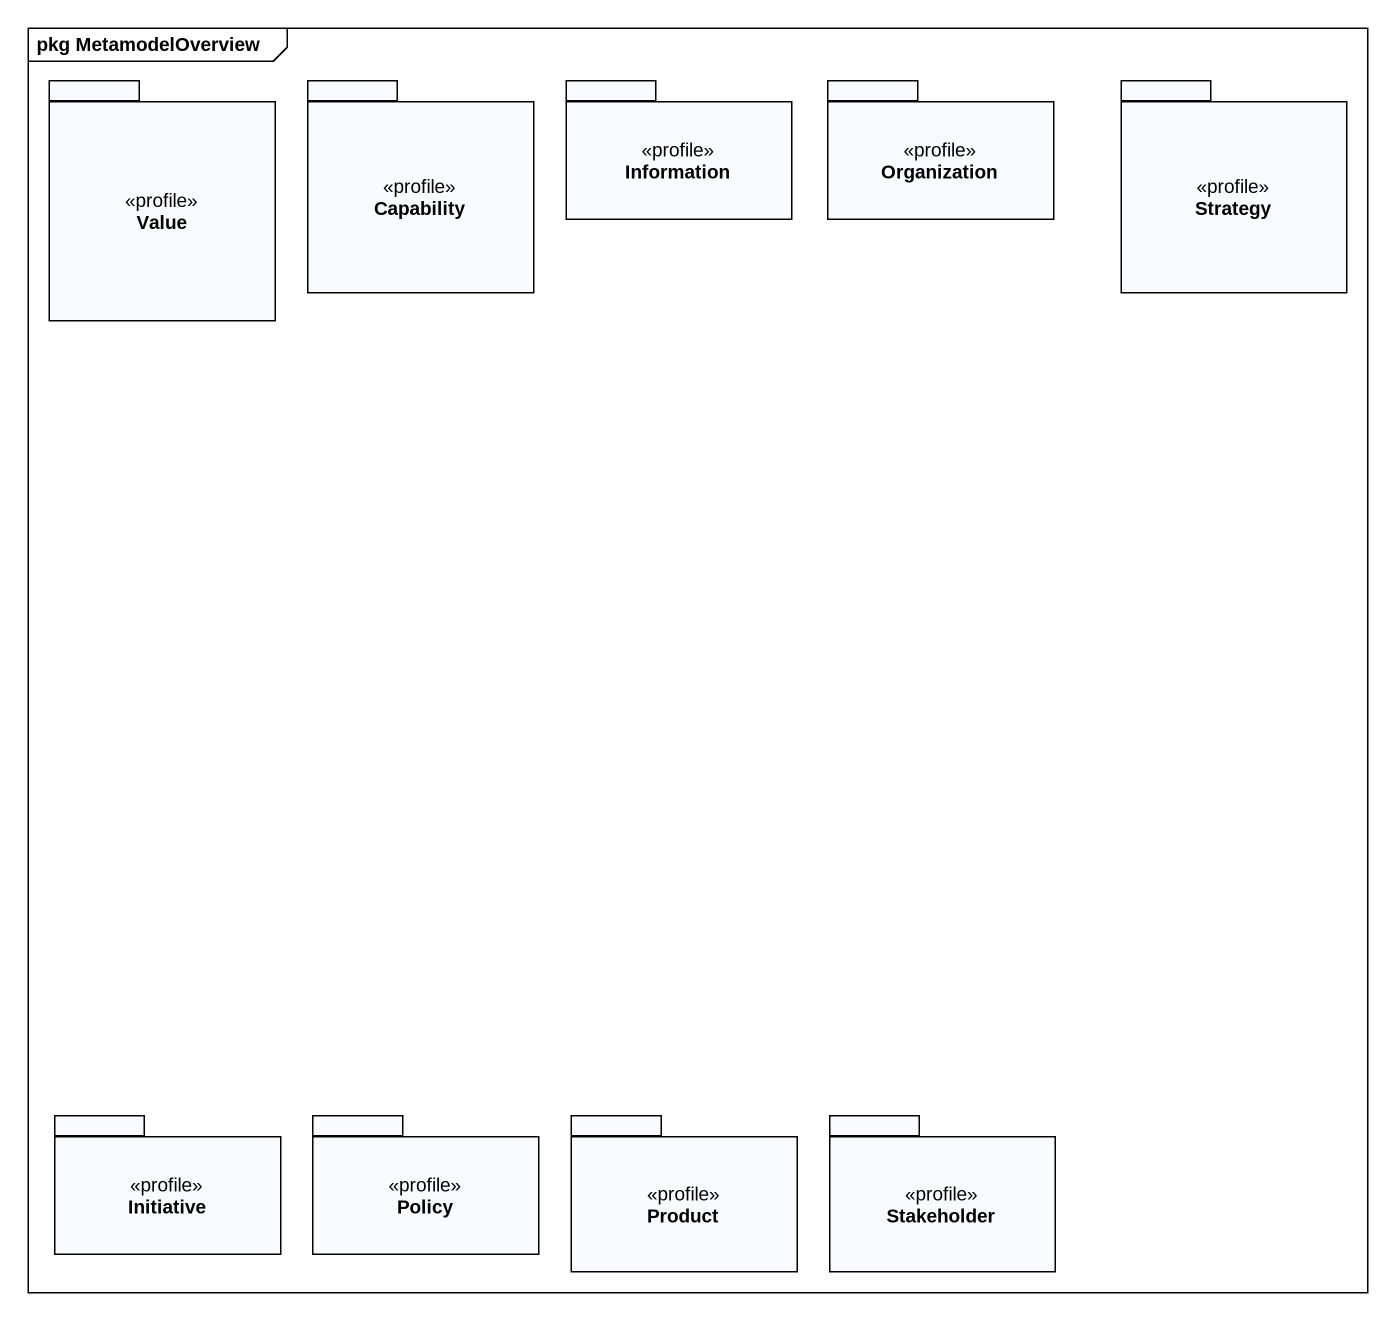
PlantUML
@startuml
mainframe pkg MetamodelOverview
package Value <<profile>> {
}
package Capability <<profile>> {
}
package Information <<profile>> {
}
package Organization <<profile>> {
}
package Strategy <<profile>> {
}
package Initiative <<profile>> {
}
package Policy <<profile>> {
}
package Product <<profile>> {
}
package Stakeholder <<profile>> {
}
@enduml
